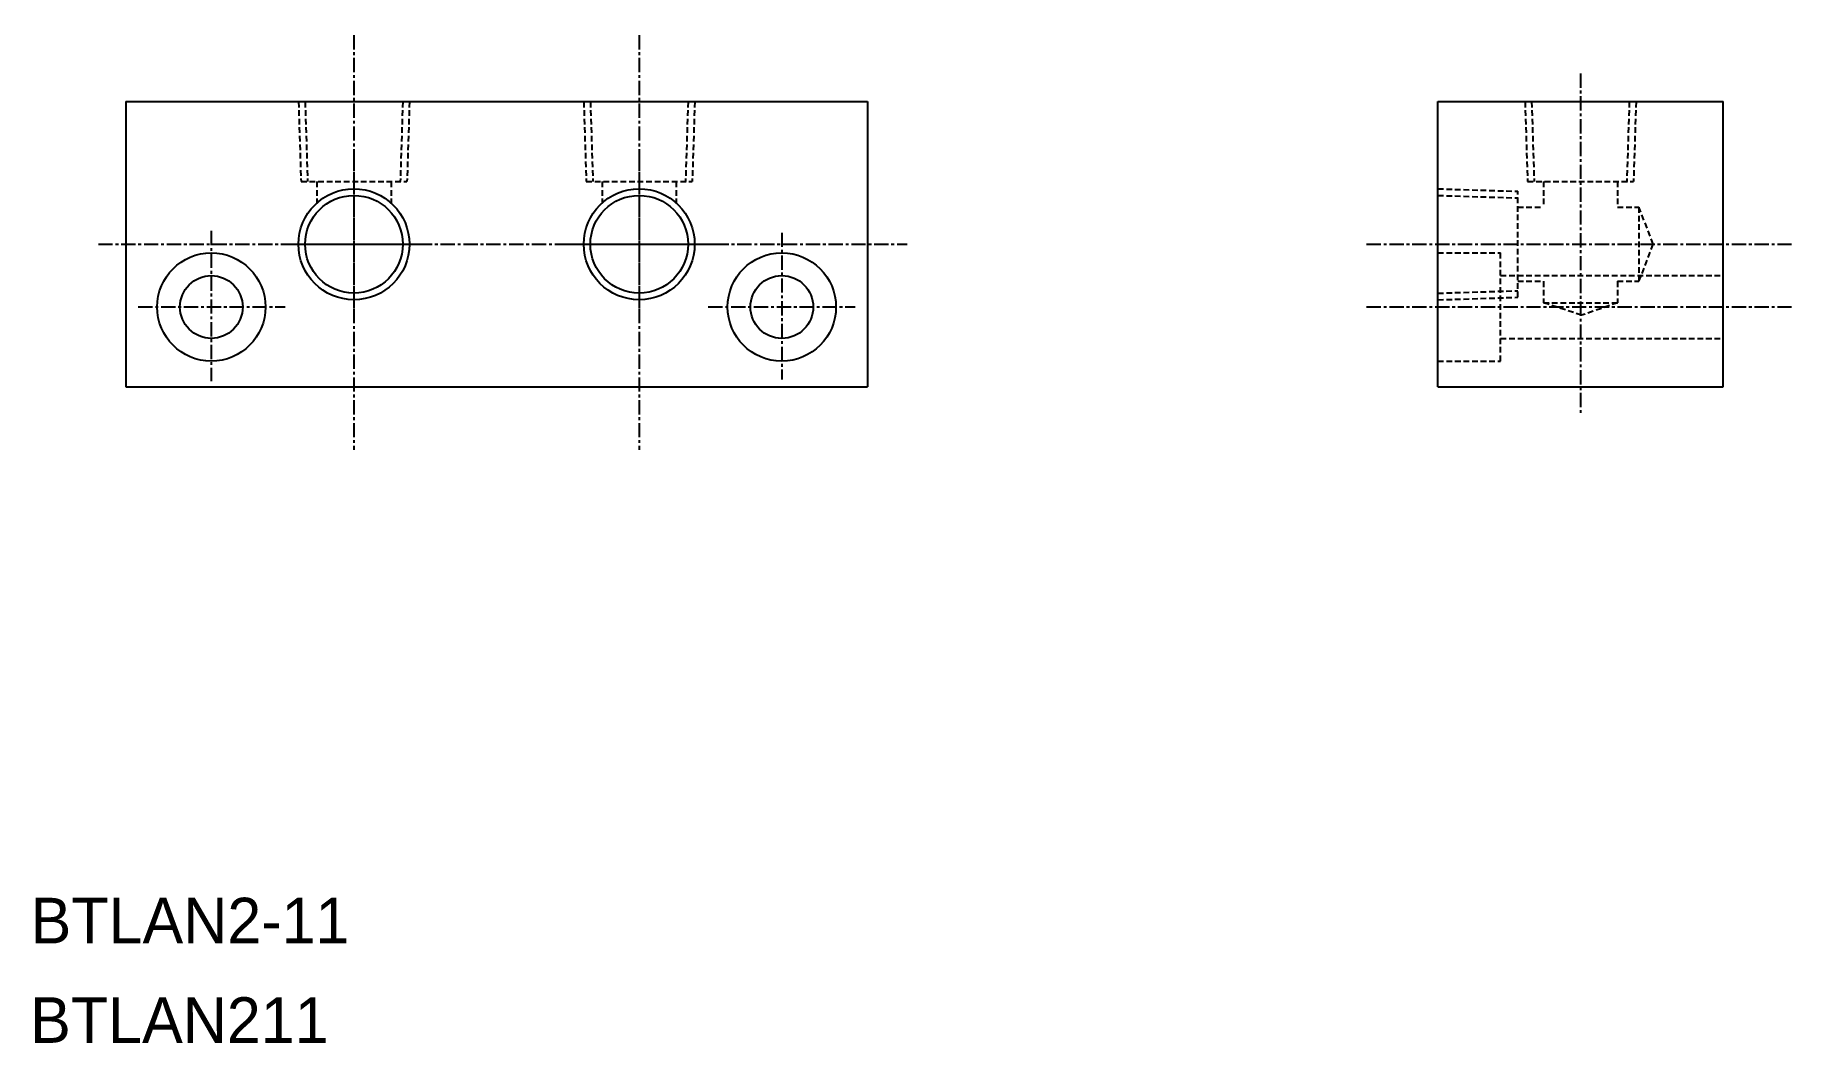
# Model space of a CAD drawing. Extents: x 5546 to 5700, y 22143 to 22231.
import ezdxf

# ---------------------------------------------------------------- set-up
doc = ezdxf.new("R2010")
doc.units = 0
doc.linetypes.add('CENTER', pattern=[2, 1.25, -0.25, 0.25, -0.25])
doc.linetypes.add('DASHED', pattern=[0.75, 0.5, -0.25])
doc.layers.get('0').update_dxf_attribs({"linetype": 'CONTINUOUS'})
doc.layers.add('CENTER', color=1, linetype='CENTER')

msp = doc.modelspace()

# ---------------------------------------------------------------- linework, layer by layer
at = {"color": 7, "linetype": 'CONTINUOUS'}
for p, q in [((5554.08, 22225.58), (5619.08, 22225.58)), ((5554.08, 22225.58), (5554.08, 22200.58)), ((5619.08, 22225.58), (5619.08, 22200.58)), ((5669.08, 22225.58), (5694.08, 22225.58)), ((5669.08, 22200.58), (5669.08, 22225.58)), ((5694.08, 22200.58), (5694.08, 22225.58)), ((5554.08, 22200.58), (5619.08, 22200.58)), ((5669.08, 22200.58), (5694.08, 22200.58))]:
    msp.add_line(p, q, dxfattribs=at)
at = {"color": 3, "linetype": 'DASHED'}
for p, q in [((5569.22, 22225.58), (5569.44, 22218.58)), ((5569.8, 22225.58), (5570.02, 22218.58)), ((5578.36, 22225.58), (5578.14, 22218.58)), ((5578.95, 22225.58), (5578.73, 22218.58)), ((5594.22, 22225.58), (5594.44, 22218.58)), ((5594.8, 22225.58), (5595.02, 22218.58)), ((5603.36, 22225.58), (5603.14, 22218.58)), ((5603.95, 22225.58), (5603.73, 22218.58)), ((5676.72, 22225.58), (5676.94, 22218.58)), ((5677.3, 22225.58), (5677.52, 22218.58)), ((5685.86, 22225.58), (5685.64, 22218.58)), ((5686.45, 22225.58), (5686.23, 22218.58)), ((5569.44, 22218.58), (5578.73, 22218.58)), ((5570.83, 22218.58), (5570.83, 22216.7)), ((5577.33, 22218.58), (5577.33, 22216.7)), ((5594.44, 22218.58), (5603.73, 22218.58)), ((5595.83, 22218.58), (5595.83, 22216.7)), ((5602.33, 22218.58), (5602.33, 22216.7)), ((5669.08, 22217.94), (5676.08, 22217.72)), ((5676.94, 22218.58), (5686.23, 22218.58)), ((5678.33, 22218.58), (5678.33, 22216.33)), ((5684.83, 22218.58), (5684.83, 22216.33)), ((5669.08, 22217.36), (5676.08, 22217.14)), ((5676.08, 22208.43), (5676.08, 22217.72)), ((5676.08, 22216.33), (5678.33, 22216.33)), ((5684.83, 22216.33), (5686.71, 22216.33)), ((5687.95, 22213.08), (5686.71, 22216.33)), ((5686.71, 22216.33), (5686.71, 22209.83)), ((5669.08, 22212.33), (5674.58, 22212.33)), ((5674.58, 22202.83), (5674.58, 22212.33)), ((5686.71, 22209.83), (5687.95, 22213.08)), ((5674.58, 22210.33), (5694.08, 22210.33)), ((5669.08, 22208.79), (5676.08, 22209.01)), ((5676.08, 22209.83), (5678.33, 22209.83)), ((5678.33, 22209.83), (5678.33, 22207.95)), ((5684.83, 22209.83), (5684.83, 22207.95)), ((5684.83, 22209.83), (5686.71, 22209.83)), ((5669.08, 22208.21), (5676.08, 22208.43)), ((5681.68, 22206.85), (5678.33, 22207.95)), ((5678.33, 22207.95), (5684.83, 22207.95)), ((5684.83, 22207.95), (5681.68, 22206.85)), ((5674.58, 22204.83), (5694.08, 22204.83)), ((5669.08, 22202.83), (5674.58, 22202.83))]:
    msp.add_line(p, q, dxfattribs=at)
for p, q in [((5570.33, 22225.58), (5570.33, 22225.58)), ((5586.58, 22225.58), (5586.58, 22225.58))]:
    msp.add_line(p, q)
at = {"color": 3, "linetype": 'CONTINUOUS'}
for centre in [(5574.08, 22213.08), (5599.08, 22213.08)]:
    msp.add_circle(centre, 4.86, dxfattribs=at)
at = {"color": 7, "linetype": 'CONTINUOUS'}
for centre, radius in [((5574.08, 22213.08), 4.28), ((5599.08, 22213.08), 4.28), ((5561.58, 22207.58), 4.75), ((5611.58, 22207.58), 4.75), ((5561.58, 22207.58), 2.75), ((5611.58, 22207.58), 2.75)]:
    msp.add_circle(centre, radius, dxfattribs=at)
at = {"layer": 'CENTER', "color": 1, "linetype": 'CENTER'}
for p, q in [((5574.08, 22231.41), (5574.08, 22195.06)), ((5599.08, 22231.41), (5599.08, 22195.06)), ((5681.58, 22228.05), (5681.58, 22198.26)), ((5574.08, 22220.73), (5574.08, 22206.76)), ((5599.08, 22220.73), (5599.08, 22206.76)), ((5561.58, 22214.25), (5561.58, 22201.07)), ((5611.58, 22214.09), (5611.58, 22201.23)), ((5551.68, 22213.08), (5622.56, 22213.08)), ((5567.96, 22213.08), (5580.66, 22213.08)), ((5592.96, 22213.08), (5605.66, 22213.08)), ((5662.84, 22213.08), (5700.19, 22213.08)), ((5555.18, 22207.58), (5568.05, 22207.58)), ((5605.14, 22207.58), (5618.01, 22207.58)), ((5662.84, 22207.58), (5700.19, 22207.58))]:
    msp.add_line(p, q, dxfattribs=at)

# ---------------------------------------------------------------- texts
at = {"color": 7, "linetype": 'CONTINUOUS'}
for s, p in [('BTLAN2-11', (5545.74, 22151.8)), ('BTLAN211', (5545.7, 22143.08))]:
    msp.add_text(s, height=4, dxfattribs=at).set_placement(p)

doc.saveas('drawing.dxf')
